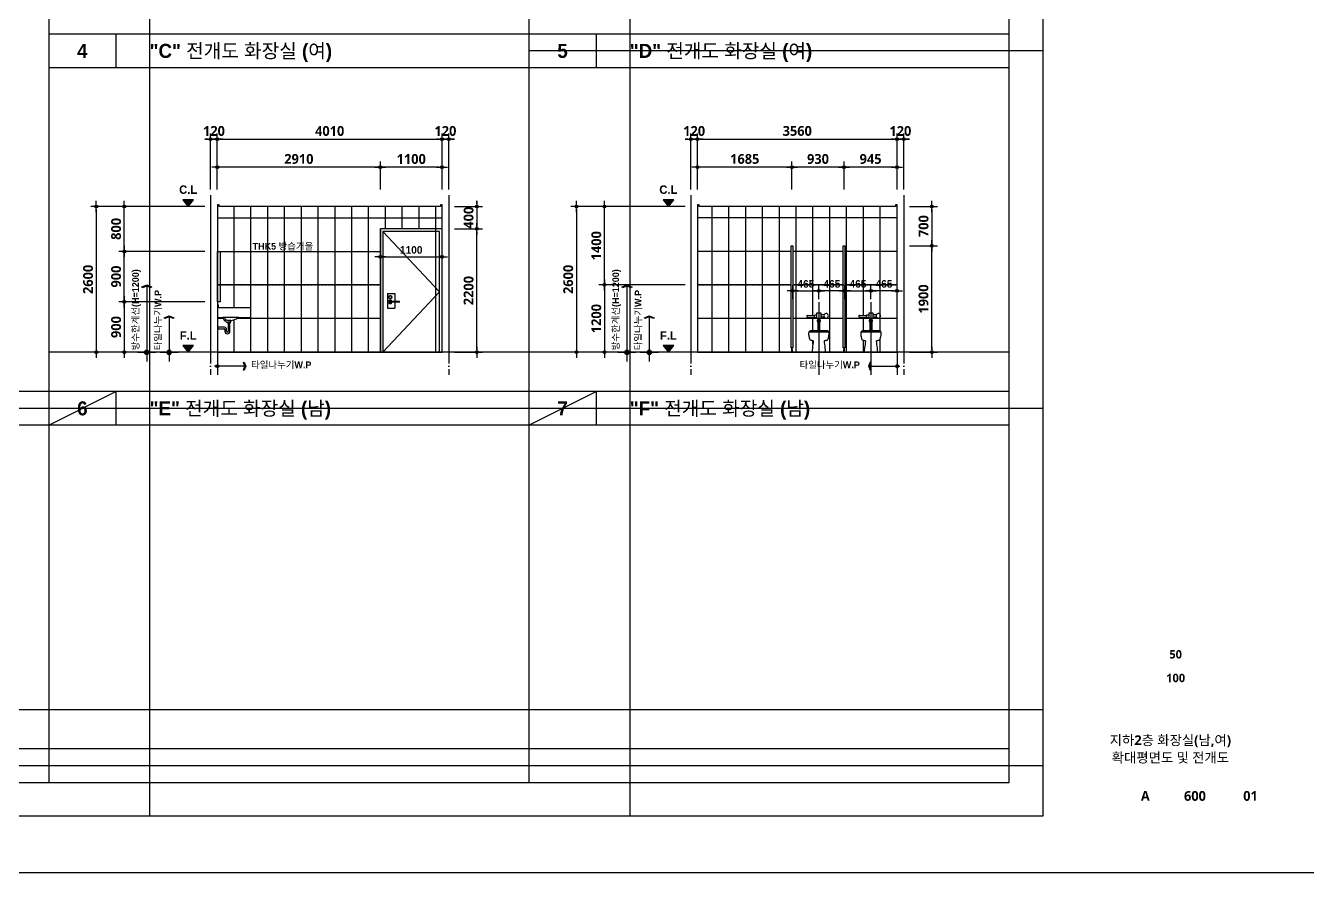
# Model space of a CAD drawing. Header units: millimetres. Extents: x 0 to 336000, y 0 to 30768.
# Drawn here: x 18350 to 41223, y 0 to 15100 of the extents above; entities that cross this region are included whole.
import ezdxf
from ezdxf.enums import TextEntityAlignment as Align

# ---------------------------------------------------------------- set-up
doc = ezdxf.new("R2010")
doc.units = ezdxf.units.MM
doc.header["$LTSCALE"] = 50
doc.linetypes.add('CEN', pattern=[62, 60, -1, 0, -1])
doc.linetypes.add('HID', pattern=[0.5, 0.25, -0.25])
doc.layers.get('Defpoints').update_dxf_attribs({"color": 153})
for name, color, linetype in [('A-ANNO-DIM', 4, 'Continuous'), ('A-ANNO-GRA1', 7, 'Continuous'), ('A-ANNO-LEAD', 4, 'Continuous'), ('A-ANNO-SYMB', 7, 'Continuous'), ('A-ANNO-TEXT1', 7, 'Continuous'), ('A-ANNO-TITL', 7, 'Continuous'), ('A-CEN', 1, 'CEN'), ('A-FLOR-TOIL-ELE1', 3, 'Continuous'), ('A-FLOR-TOIL-ELE2', 4, 'Continuous'), ('A-FLOR-TOIL-TILE', 8, 'Continuous'), ('A-ST-AXIS-DIM', 7, 'Continuous'), ('CEN', 1, 'Continuous'), ('DIM', 7, 'Continuous'), ('DOOR', 4, 'Continuous'), ('ELE2', 3, 'Continuous'), ('FUR', 4, 'Continuous'), ('HID', 7, 'HID'), ('TIL', 8, 'Continuous'), ('TO', 4, 'Continuous'), ('WIN', 6, 'Continuous')]:
    doc.layers.add(name, color=color, linetype=linetype)
doc.layers.add('G(그리드1)', color=185, linetype='Continuous', plot=False)
doc.layers.add('G(그리드2)', color=235, linetype='Continuous', plot=False)
doc.styles.add('2020음성 1차', font='나눔고딕Bold.ttf')
doc.styles.add('SH_진천_나눔', font='')
doc.styles.get('SH_진천_나눔').set_extended_font_data('NanumGothic', bold=True)
doc.dimstyles.new('SHP 50', dxfattribs={"dimscale": 50, "dimtxt": 3.5, "dimasz": 1, "dimexe": 2, "dimexo": 2, "dimgap": 1, "dimtad": 1, "dimdec": 0, "dimzin": 0, "dimdsep": 46, "dimtxsty": 'SH_진천_나눔', "dimblk": 'DIMDOT', "dimcen": 0.09, "dimclrd": 256, "dimclre": 256, "dimclrt": 3, "dimadec": 0, "dimazin": 1, "dimtfac": 1, "dimtdec": 0, "dimtix": 1, "dimtmove": 2, "dimatfit": 0, "dimldrblk": 'DIMDOT', "dimfxl": 1, "dimtolj": 1, "dimtzin": 0, "dimlwd": -1, "dimlwe": -1, "dimarcsym": 0})
doc.dimstyles.new('SHP 50내부', dxfattribs={"dimscale": 50, "dimtxt": 2.7, "dimasz": 1, "dimexe": 2, "dimexo": 2, "dimgap": 1, "dimtad": 1, "dimdec": 0, "dimzin": 0, "dimdsep": 46, "dimtxsty": '2020음성 1차', "dimblk": 'DIMDOT', "dimcen": 0.09, "dimclrd": 256, "dimclre": 256, "dimclrt": 3, "dimadec": 0, "dimazin": 1, "dimtfac": 1, "dimtdec": 0, "dimtix": 1, "dimtmove": 2, "dimatfit": 0, "dimldrblk": 'DIMDOT', "dimfxl": 1, "dimtolj": 1, "dimtzin": 0, "dimlwd": -1, "dimlwe": -1, "dimarcsym": 0})

# ---------------------------------------------------------------- blocks, each defined once
blk = doc.blocks.new('DIMDOT')
at = {"color": 0}
blk.add_line((-2, 0), (2, 0), dxfattribs=at)
for radius in [0.5, 0.25]:
    blk.add_circle((0, 0), radius, dxfattribs=at)
blk = doc.blocks.new('*D19704')
at = {"layer": 'A-ST-AXIS-DIM'}
for p, q in [((21601, 13075), (21551, 13075)), ((21651, 12175), (21651, 13175)), ((21771, 13075), (21651, 13075)), ((21771, 12175), (21771, 13175)), ((21821, 13075), (21871, 13075))]:
    blk.add_line(p, q, dxfattribs=at)
at = {"layer": 'Defpoints', "color": 0}
for p in [(21651, 13075), (21651, 12075), (21771, 12075)]:
    blk.add_point(p, dxfattribs=at)
at = {"layer": 'A-ST-AXIS-DIM', "linetype": 'ByBlock', "xscale": 50, "yscale": 50, "zscale": 50}
blk.add_blockref('DIMDOT', (21651, 13075), dxfattribs=at)
at = {"layer": 'A-ST-AXIS-DIM', "linetype": 'ByBlock', "xscale": 50, "yscale": 50, "zscale": 50, "rotation": 180}
blk.add_blockref('DIMDOT', (21771, 13075), dxfattribs=at)
at = {"layer": 'A-ST-AXIS-DIM', "color": 3, "insert": (21711, 13221), "char_height": 175, "attachment_point": 5, "style": 'SH_진천_나눔'}
blk.add_mtext('\\A1;120', dxfattribs=at)
blk = doc.blocks.new('*D19705')
at = {"layer": 'A-ST-AXIS-DIM'}
for p, q in [((21771, 12175), (21771, 13175)), ((21821, 13075), (25731, 13075)), ((25781, 12175), (25781, 13175))]:
    blk.add_line(p, q, dxfattribs=at)
at = {"layer": 'Defpoints', "color": 0}
for p in [(25781, 13075), (21771, 12075), (25781, 12075)]:
    blk.add_point(p, dxfattribs=at)
at = {"layer": 'A-ST-AXIS-DIM', "linetype": 'ByBlock', "xscale": 50, "yscale": 50, "zscale": 50, "rotation": 180}
blk.add_blockref('DIMDOT', (21771, 13075), dxfattribs=at)
at = {"layer": 'A-ST-AXIS-DIM', "linetype": 'ByBlock', "xscale": 50, "yscale": 50, "zscale": 50}
blk.add_blockref('DIMDOT', (25781, 13075), dxfattribs=at)
at = {"layer": 'A-ST-AXIS-DIM', "color": 3, "insert": (23776, 13221), "char_height": 175, "attachment_point": 5, "style": 'SH_진천_나눔'}
blk.add_mtext('\\A1;4010', dxfattribs=at)
blk = doc.blocks.new('*D19706')
at = {"layer": 'A-ST-AXIS-DIM'}
for p, q in [((25731, 13075), (25681, 13075)), ((25781, 12175), (25781, 13175)), ((25781, 13075), (25901, 13075)), ((25901, 12175), (25901, 13175)), ((25951, 13075), (26001, 13075))]:
    blk.add_line(p, q, dxfattribs=at)
at = {"layer": 'Defpoints', "color": 0}
for p in [(25901, 13075), (25781, 12075), (25901, 12075)]:
    blk.add_point(p, dxfattribs=at)
at = {"layer": 'A-ST-AXIS-DIM', "linetype": 'ByBlock', "xscale": 50, "yscale": 50, "zscale": 50}
blk.add_blockref('DIMDOT', (25781, 13075), dxfattribs=at)
at = {"layer": 'A-ST-AXIS-DIM', "linetype": 'ByBlock', "xscale": 50, "yscale": 50, "zscale": 50, "rotation": 180}
blk.add_blockref('DIMDOT', (25901, 13075), dxfattribs=at)
at = {"layer": 'A-ST-AXIS-DIM', "color": 3, "insert": (25841, 13221), "char_height": 175, "attachment_point": 5, "style": 'SH_진천_나눔'}
blk.add_mtext('\\A1;120', dxfattribs=at)
blk = doc.blocks.new('*D19707')
at = {"layer": 'A-ST-AXIS-DIM'}
for p, q in [((21551, 11875), (19511, 11875)), ((19611, 11825), (19611, 9325)), ((21551, 9275), (19511, 9275))]:
    blk.add_line(p, q, dxfattribs=at)
at = {"layer": 'Defpoints', "color": 0}
for p in [(21651, 11875), (19611, 9275), (21651, 9275)]:
    blk.add_point(p, dxfattribs=at)
at = {"layer": 'A-ST-AXIS-DIM', "linetype": 'ByBlock', "xscale": 50, "yscale": 50, "zscale": 50}
for p, rotation in [((19611, 11875), 90), ((19611, 9275), 270)]:
    blk.add_blockref('DIMDOT', p, dxfattribs=dict(at, rotation=rotation))
at = {"layer": 'A-ST-AXIS-DIM', "color": 3, "insert": (19465, 10575), "char_height": 175, "attachment_point": 5, "rotation": 90, "style": 'SH_진천_나눔'}
blk.add_mtext('\\A1;2600', dxfattribs=at)
blk = doc.blocks.new('*D19708')
at = {"layer": 'A-ST-AXIS-DIM'}
for p, q in [((21551, 11875), (20011, 11875)), ((20111, 11125), (20111, 11825)), ((21551, 11075), (20011, 11075))]:
    blk.add_line(p, q, dxfattribs=at)
at = {"layer": 'Defpoints', "color": 0}
for p in [(20111, 11875), (21651, 11875), (21651, 11075)]:
    blk.add_point(p, dxfattribs=at)
at = {"layer": 'A-ST-AXIS-DIM', "linetype": 'ByBlock', "xscale": 50, "yscale": 50, "zscale": 50}
for p, rotation in [((20111, 11875), 90), ((20111, 11075), 270)]:
    blk.add_blockref('DIMDOT', p, dxfattribs=dict(at, rotation=rotation))
at = {"layer": 'A-ST-AXIS-DIM', "color": 3, "insert": (19965, 11475), "char_height": 175, "attachment_point": 5, "rotation": 90, "style": 'SH_진천_나눔'}
blk.add_mtext('\\A1;800', dxfattribs=at)
blk = doc.blocks.new('*D19709')
at = {"layer": 'A-ST-AXIS-DIM'}
for p, q in [((21551, 10175), (20011, 10175)), ((20111, 10125), (20111, 9325)), ((21551, 9275), (20011, 9275))]:
    blk.add_line(p, q, dxfattribs=at)
at = {"layer": 'Defpoints', "color": 0}
for p in [(21651, 10175), (20111, 9275), (21651, 9275)]:
    blk.add_point(p, dxfattribs=at)
at = {"layer": 'A-ST-AXIS-DIM', "linetype": 'ByBlock', "xscale": 50, "yscale": 50, "zscale": 50}
for p, rotation in [((20111, 10175), 90), ((20111, 9275), 270)]:
    blk.add_blockref('DIMDOT', p, dxfattribs=dict(at, rotation=rotation))
at = {"layer": 'A-ST-AXIS-DIM', "color": 3, "insert": (19965, 9725), "char_height": 175, "attachment_point": 5, "rotation": 90, "style": 'SH_진천_나눔'}
blk.add_mtext('\\A1;900', dxfattribs=at)
blk = doc.blocks.new('*D19710')
at = {"layer": 'A-ST-AXIS-DIM'}
for p, q in [((26001, 11475), (26501, 11475)), ((26401, 9325), (26401, 11425)), ((26001, 9275), (26501, 9275))]:
    blk.add_line(p, q, dxfattribs=at)
at = {"layer": 'Defpoints', "color": 0}
for p in [(25901, 11475), (26401, 11475), (25901, 9275)]:
    blk.add_point(p, dxfattribs=at)
at = {"layer": 'A-ST-AXIS-DIM', "linetype": 'ByBlock', "xscale": 50, "yscale": 50, "zscale": 50}
for p, rotation in [((26401, 11475), 90), ((26401, 9275), 270)]:
    blk.add_blockref('DIMDOT', p, dxfattribs=dict(at, rotation=rotation))
at = {"layer": 'A-ST-AXIS-DIM', "color": 3, "insert": (26255, 10375), "char_height": 175, "attachment_point": 5, "rotation": 90, "style": 'SH_진천_나눔'}
blk.add_mtext('\\A1;2200', dxfattribs=at)
blk = doc.blocks.new('*D19711')
at = {"layer": 'A-ST-AXIS-DIM'}
for p, q in [((26401, 11925), (26401, 11975)), ((26001, 11875), (26501, 11875)), ((26401, 11875), (26401, 11475)), ((26001, 11475), (26501, 11475)), ((26401, 11425), (26401, 11375))]:
    blk.add_line(p, q, dxfattribs=at)
at = {"layer": 'Defpoints', "color": 0}
for p in [(25901, 11875), (25901, 11475), (26401, 11475)]:
    blk.add_point(p, dxfattribs=at)
at = {"layer": 'A-ST-AXIS-DIM', "linetype": 'ByBlock', "xscale": 50, "yscale": 50, "zscale": 50}
for p, rotation in [((26401, 11875), 270), ((26401, 11475), 90)]:
    blk.add_blockref('DIMDOT', p, dxfattribs=dict(at, rotation=rotation))
at = {"layer": 'A-ST-AXIS-DIM', "color": 3, "insert": (26255, 11675), "char_height": 175, "attachment_point": 5, "rotation": 90, "style": 'SH_진천_나눔'}
blk.add_mtext('\\A1;400', dxfattribs=at)
blk = doc.blocks.new('*D19712')
at = {"layer": 'A-ST-AXIS-DIM'}
for p, q in [((21771, 12175), (21771, 12675)), ((24681, 12175), (24681, 12675)), ((24631, 12575), (21821, 12575))]:
    blk.add_line(p, q, dxfattribs=at)
at = {"layer": 'Defpoints', "color": 0}
for p in [(21771, 12575), (21771, 12075), (24681, 12075)]:
    blk.add_point(p, dxfattribs=at)
at = {"layer": 'A-ST-AXIS-DIM', "linetype": 'ByBlock', "xscale": 50, "yscale": 50, "zscale": 50, "rotation": 180}
blk.add_blockref('DIMDOT', (21771, 12575), dxfattribs=at)
at = {"layer": 'A-ST-AXIS-DIM', "linetype": 'ByBlock', "xscale": 50, "yscale": 50, "zscale": 50}
blk.add_blockref('DIMDOT', (24681, 12575), dxfattribs=at)
at = {"layer": 'A-ST-AXIS-DIM', "color": 3, "insert": (23226, 12722), "char_height": 175, "attachment_point": 5, "style": 'SH_진천_나눔'}
blk.add_mtext('\\A1;2910', dxfattribs=at)
blk = doc.blocks.new('*D19713')
at = {"layer": 'A-ST-AXIS-DIM'}
for p, q in [((24681, 12175), (24681, 12675)), ((25781, 12175), (25781, 12675)), ((25731, 12575), (24731, 12575))]:
    blk.add_line(p, q, dxfattribs=at)
at = {"layer": 'Defpoints', "color": 0}
for p in [(24681, 12575), (24681, 12075), (25781, 12075)]:
    blk.add_point(p, dxfattribs=at)
at = {"layer": 'A-ST-AXIS-DIM', "linetype": 'ByBlock', "xscale": 50, "yscale": 50, "zscale": 50, "rotation": 180}
blk.add_blockref('DIMDOT', (24681, 12575), dxfattribs=at)
at = {"layer": 'A-ST-AXIS-DIM', "linetype": 'ByBlock', "xscale": 50, "yscale": 50, "zscale": 50}
blk.add_blockref('DIMDOT', (25781, 12575), dxfattribs=at)
at = {"layer": 'A-ST-AXIS-DIM', "color": 3, "insert": (25231, 12721), "char_height": 175, "attachment_point": 5, "style": 'SH_진천_나눔'}
blk.add_mtext('\\A1;1100', dxfattribs=at)
blk = doc.blocks.new('ARROWX')
blk.add_lwpolyline([(-0.2, -0.5), (-0.29, -0.46), (-0.11, 0), (-0.29, 0.46), (-0.2, 0.5), (0, 0)], close=True)
for points in [[(-0.2, 0.5), (-0.29, 0.46), (0, 0), (-0.11, 0)], [(0, 0), (-0.11, 0), (-0.2, -0.5), (-0.29, -0.46)]]:
    blk.add_solid(points)
blk = doc.blocks.new('Z_DOT')
at = {"layer": 'DIM', "color": 0}
for p, q in [((-3, 0), (3, 0)), ((0, -3), (0, 3))]:
    blk.add_line(p, q, dxfattribs=at)
for radius in [0.75, 0.375]:
    blk.add_circle((0, 0), radius, dxfattribs=at)
blk = doc.blocks.new('*D19714')
at = {"layer": 'A-ANNO-DIM'}
for p, q in [((24681, 10875), (24681, 11075)), ((25781, 10875), (25781, 11075)), ((24731, 10975), (25731, 10975))]:
    blk.add_line(p, q, dxfattribs=at)
at = {"layer": 'Defpoints', "color": 0}
for p in [(24681, 10775), (25781, 10975), (25781, 10775)]:
    blk.add_point(p, dxfattribs=at)
at = {"layer": 'A-ANNO-DIM', "linetype": 'ByBlock', "xscale": 50, "yscale": 50, "zscale": 50, "rotation": 180}
blk.add_blockref('DIMDOT', (24681, 10975), dxfattribs=at)
at = {"layer": 'A-ANNO-DIM', "linetype": 'ByBlock', "xscale": 50, "yscale": 50, "zscale": 50}
blk.add_blockref('DIMDOT', (25781, 10975), dxfattribs=at)
at = {"layer": 'A-ANNO-DIM', "color": 3, "insert": (25231, 11099), "char_height": 135, "attachment_point": 5, "style": '2020음성 1차'}
blk.add_mtext('\\A1;1100', dxfattribs=at)
blk = doc.blocks.new('*D19715')
at = {"layer": 'A-ST-AXIS-DIM'}
for p, q in [((21551, 11075), (20011, 11075)), ((20111, 10225), (20111, 11025)), ((21551, 10175), (20011, 10175))]:
    blk.add_line(p, q, dxfattribs=at)
at = {"layer": 'Defpoints', "color": 0}
for p in [(20111, 11075), (21651, 11075), (21651, 10175)]:
    blk.add_point(p, dxfattribs=at)
at = {"layer": 'A-ST-AXIS-DIM', "linetype": 'ByBlock', "xscale": 50, "yscale": 50, "zscale": 50}
for p, rotation in [((20111, 11075), 90), ((20111, 10175), 270)]:
    blk.add_blockref('DIMDOT', p, dxfattribs=dict(at, rotation=rotation))
at = {"layer": 'A-ST-AXIS-DIM', "color": 3, "insert": (19965, 10625), "char_height": 175, "attachment_point": 5, "rotation": 90, "style": 'SH_진천_나눔'}
blk.add_mtext('\\A1;900', dxfattribs=at)
blk = doc.blocks.new('_CIDOTB')
at = {"color": 0, "linetype": 'ByBlock'}
blk.add_line((2, 0), (-1, 0), dxfattribs=at)
blk.add_circle((0, 0), 0.5, dxfattribs=at)
blk = doc.blocks.new('*D19751')
at = {"layer": 'A-ST-AXIS-DIM'}
for p, q in [((30170, 13075), (30120, 13075)), ((30220, 12175), (30220, 13175)), ((30340, 13075), (30220, 13075)), ((30340, 12175), (30340, 13175)), ((30390, 13075), (30440, 13075))]:
    blk.add_line(p, q, dxfattribs=at)
at = {"layer": 'Defpoints', "color": 0}
for p in [(30220, 13075), (30220, 12075), (30340, 12075)]:
    blk.add_point(p, dxfattribs=at)
at = {"layer": 'A-ST-AXIS-DIM', "linetype": 'ByBlock', "xscale": 50, "yscale": 50, "zscale": 50}
blk.add_blockref('DIMDOT', (30220, 13075), dxfattribs=at)
at = {"layer": 'A-ST-AXIS-DIM', "linetype": 'ByBlock', "xscale": 50, "yscale": 50, "zscale": 50, "rotation": 180}
blk.add_blockref('DIMDOT', (30340, 13075), dxfattribs=at)
at = {"layer": 'A-ST-AXIS-DIM', "color": 3, "insert": (30280, 13221), "char_height": 175, "attachment_point": 5, "style": 'SH_진천_나눔'}
blk.add_mtext('\\A1;120', dxfattribs=at)
blk = doc.blocks.new('*D19752')
at = {"layer": 'A-ST-AXIS-DIM'}
for p, q in [((30340, 12175), (30340, 13175)), ((30390, 13075), (33850, 13075)), ((33900, 12175), (33900, 13175))]:
    blk.add_line(p, q, dxfattribs=at)
at = {"layer": 'Defpoints', "color": 0}
for p in [(33900, 13075), (30340, 12075), (33900, 12075)]:
    blk.add_point(p, dxfattribs=at)
at = {"layer": 'A-ST-AXIS-DIM', "linetype": 'ByBlock', "xscale": 50, "yscale": 50, "zscale": 50, "rotation": 180}
blk.add_blockref('DIMDOT', (30340, 13075), dxfattribs=at)
at = {"layer": 'A-ST-AXIS-DIM', "linetype": 'ByBlock', "xscale": 50, "yscale": 50, "zscale": 50}
blk.add_blockref('DIMDOT', (33900, 13075), dxfattribs=at)
at = {"layer": 'A-ST-AXIS-DIM', "color": 3, "insert": (32120, 13222), "char_height": 175, "attachment_point": 5, "style": 'SH_진천_나눔'}
blk.add_mtext('\\A1;3560', dxfattribs=at)
blk = doc.blocks.new('*D19753')
at = {"layer": 'A-ST-AXIS-DIM'}
for p, q in [((33850, 13075), (33800, 13075)), ((33900, 12175), (33900, 13175)), ((33900, 13075), (34020, 13075)), ((34020, 12175), (34020, 13175)), ((34070, 13075), (34120, 13075))]:
    blk.add_line(p, q, dxfattribs=at)
at = {"layer": 'Defpoints', "color": 0}
for p in [(34020, 13075), (33900, 12075), (34020, 12075)]:
    blk.add_point(p, dxfattribs=at)
at = {"layer": 'A-ST-AXIS-DIM', "linetype": 'ByBlock', "xscale": 50, "yscale": 50, "zscale": 50}
blk.add_blockref('DIMDOT', (33900, 13075), dxfattribs=at)
at = {"layer": 'A-ST-AXIS-DIM', "linetype": 'ByBlock', "xscale": 50, "yscale": 50, "zscale": 50, "rotation": 180}
blk.add_blockref('DIMDOT', (34020, 13075), dxfattribs=at)
at = {"layer": 'A-ST-AXIS-DIM', "color": 3, "insert": (33960, 13221), "char_height": 175, "attachment_point": 5, "style": 'SH_진천_나눔'}
blk.add_mtext('\\A1;120', dxfattribs=at)
blk = doc.blocks.new('*D19754')
at = {"layer": 'A-ST-AXIS-DIM'}
for p, q in [((30120, 11875), (28080, 11875)), ((28180, 11825), (28180, 9325)), ((30120, 9275), (28080, 9275))]:
    blk.add_line(p, q, dxfattribs=at)
at = {"layer": 'Defpoints', "color": 0}
for p in [(30220, 11875), (28180, 9275), (30220, 9275)]:
    blk.add_point(p, dxfattribs=at)
at = {"layer": 'A-ST-AXIS-DIM', "linetype": 'ByBlock', "xscale": 50, "yscale": 50, "zscale": 50}
for p, rotation in [((28180, 11875), 90), ((28180, 9275), 270)]:
    blk.add_blockref('DIMDOT', p, dxfattribs=dict(at, rotation=rotation))
at = {"layer": 'A-ST-AXIS-DIM', "color": 3, "insert": (28033, 10575), "char_height": 175, "attachment_point": 5, "rotation": 90, "style": 'SH_진천_나눔'}
blk.add_mtext('\\A1;2600', dxfattribs=at)
blk = doc.blocks.new('*D19755')
at = {"layer": 'A-ST-AXIS-DIM'}
for p, q in [((30120, 11875), (28580, 11875)), ((28680, 10525), (28680, 11825)), ((30120, 10475), (28580, 10475))]:
    blk.add_line(p, q, dxfattribs=at)
at = {"layer": 'Defpoints', "color": 0}
for p in [(28680, 11875), (30220, 11875), (30220, 10475)]:
    blk.add_point(p, dxfattribs=at)
at = {"layer": 'A-ST-AXIS-DIM', "linetype": 'ByBlock', "xscale": 50, "yscale": 50, "zscale": 50}
for p, rotation in [((28680, 11875), 90), ((28680, 10475), 270)]:
    blk.add_blockref('DIMDOT', p, dxfattribs=dict(at, rotation=rotation))
at = {"layer": 'A-ST-AXIS-DIM', "color": 3, "insert": (28534, 11175), "char_height": 175, "attachment_point": 5, "rotation": 90, "style": 'SH_진천_나눔'}
blk.add_mtext('\\A1;1400', dxfattribs=at)
blk = doc.blocks.new('*D19756')
at = {"layer": 'A-ST-AXIS-DIM'}
for p, q in [((30120, 10475), (28580, 10475)), ((28680, 10425), (28680, 9325)), ((30120, 9275), (28580, 9275))]:
    blk.add_line(p, q, dxfattribs=at)
at = {"layer": 'Defpoints', "color": 0}
for p in [(30220, 10475), (28680, 9275), (30220, 9275)]:
    blk.add_point(p, dxfattribs=at)
at = {"layer": 'A-ST-AXIS-DIM', "linetype": 'ByBlock', "xscale": 50, "yscale": 50, "zscale": 50}
for p, rotation in [((28680, 10475), 90), ((28680, 9275), 270)]:
    blk.add_blockref('DIMDOT', p, dxfattribs=dict(at, rotation=rotation))
at = {"layer": 'A-ST-AXIS-DIM', "color": 3, "insert": (28534, 9875), "char_height": 175, "attachment_point": 5, "rotation": 90, "style": 'SH_진천_나눔'}
blk.add_mtext('\\A1;1200', dxfattribs=at)
blk = doc.blocks.new('*D19757')
at = {"layer": 'A-ST-AXIS-DIM'}
for p, q in [((34120, 11175), (34620, 11175)), ((34520, 9325), (34520, 11125)), ((34120, 9275), (34620, 9275))]:
    blk.add_line(p, q, dxfattribs=at)
at = {"layer": 'Defpoints', "color": 0}
for p in [(34020, 11175), (34520, 11175), (34020, 9275)]:
    blk.add_point(p, dxfattribs=at)
at = {"layer": 'A-ST-AXIS-DIM', "linetype": 'ByBlock', "xscale": 50, "yscale": 50, "zscale": 50}
for p, rotation in [((34520, 11175), 90), ((34520, 9275), 270)]:
    blk.add_blockref('DIMDOT', p, dxfattribs=dict(at, rotation=rotation))
at = {"layer": 'A-ST-AXIS-DIM', "color": 3, "insert": (34373, 10225), "char_height": 175, "attachment_point": 5, "rotation": 90, "style": 'SH_진천_나눔'}
blk.add_mtext('\\A1;1900', dxfattribs=at)
blk = doc.blocks.new('*D19758')
at = {"layer": 'A-ST-AXIS-DIM'}
for p, q in [((34120, 11875), (34620, 11875)), ((34520, 11825), (34520, 11225)), ((34120, 11175), (34620, 11175))]:
    blk.add_line(p, q, dxfattribs=at)
at = {"layer": 'Defpoints', "color": 0}
for p in [(34020, 11875), (34020, 11175), (34520, 11175)]:
    blk.add_point(p, dxfattribs=at)
at = {"layer": 'A-ST-AXIS-DIM', "linetype": 'ByBlock', "xscale": 50, "yscale": 50, "zscale": 50}
for p, rotation in [((34520, 11875), 90), ((34520, 11175), 270)]:
    blk.add_blockref('DIMDOT', p, dxfattribs=dict(at, rotation=rotation))
at = {"layer": 'A-ST-AXIS-DIM', "color": 3, "insert": (34374, 11525), "char_height": 175, "attachment_point": 5, "rotation": 90, "style": 'SH_진천_나눔'}
blk.add_mtext('\\A1;700', dxfattribs=at)
blk = doc.blocks.new('*D19759')
at = {"layer": 'A-ST-AXIS-DIM'}
for p, q in [((30340, 12175), (30340, 12675)), ((32025, 12175), (32025, 12675)), ((31975, 12575), (30390, 12575))]:
    blk.add_line(p, q, dxfattribs=at)
at = {"layer": 'Defpoints', "color": 0}
for p in [(30340, 12575), (30340, 12075), (32025, 12075)]:
    blk.add_point(p, dxfattribs=at)
at = {"layer": 'A-ST-AXIS-DIM', "linetype": 'ByBlock', "xscale": 50, "yscale": 50, "zscale": 50, "rotation": 180}
blk.add_blockref('DIMDOT', (30340, 12575), dxfattribs=at)
at = {"layer": 'A-ST-AXIS-DIM', "linetype": 'ByBlock', "xscale": 50, "yscale": 50, "zscale": 50}
blk.add_blockref('DIMDOT', (32025, 12575), dxfattribs=at)
at = {"layer": 'A-ST-AXIS-DIM', "color": 3, "insert": (31183, 12722), "char_height": 175, "attachment_point": 5, "style": 'SH_진천_나눔'}
blk.add_mtext('\\A1;1685', dxfattribs=at)
blk = doc.blocks.new('*D19760')
at = {"layer": 'A-ST-AXIS-DIM'}
for p, q in [((32955, 12175), (32955, 12675)), ((33900, 12175), (33900, 12675)), ((33850, 12575), (33005, 12575))]:
    blk.add_line(p, q, dxfattribs=at)
at = {"layer": 'Defpoints', "color": 0}
for p in [(32955, 12575), (32955, 12075), (33900, 12075)]:
    blk.add_point(p, dxfattribs=at)
at = {"layer": 'A-ST-AXIS-DIM', "linetype": 'ByBlock', "xscale": 50, "yscale": 50, "zscale": 50, "rotation": 180}
blk.add_blockref('DIMDOT', (32955, 12575), dxfattribs=at)
at = {"layer": 'A-ST-AXIS-DIM', "linetype": 'ByBlock', "xscale": 50, "yscale": 50, "zscale": 50}
blk.add_blockref('DIMDOT', (33900, 12575), dxfattribs=at)
at = {"layer": 'A-ST-AXIS-DIM', "color": 3, "insert": (33428, 12722), "char_height": 175, "attachment_point": 5, "style": 'SH_진천_나눔'}
blk.add_mtext('\\A1;945', dxfattribs=at)
blk = doc.blocks.new('*D19761')
at = {"layer": 'A-ST-AXIS-DIM'}
for p, q in [((32025, 12175), (32025, 12675)), ((32955, 12175), (32955, 12675)), ((32905, 12575), (32075, 12575))]:
    blk.add_line(p, q, dxfattribs=at)
at = {"layer": 'Defpoints', "color": 0}
for p in [(32025, 12575), (32025, 12075), (32955, 12075)]:
    blk.add_point(p, dxfattribs=at)
at = {"layer": 'A-ST-AXIS-DIM', "linetype": 'ByBlock', "xscale": 50, "yscale": 50, "zscale": 50, "rotation": 180}
blk.add_blockref('DIMDOT', (32025, 12575), dxfattribs=at)
at = {"layer": 'A-ST-AXIS-DIM', "linetype": 'ByBlock', "xscale": 50, "yscale": 50, "zscale": 50}
blk.add_blockref('DIMDOT', (32955, 12575), dxfattribs=at)
at = {"layer": 'A-ST-AXIS-DIM', "color": 3, "insert": (32490, 12722), "char_height": 175, "attachment_point": 5, "style": 'SH_진천_나눔'}
blk.add_mtext('\\A1;930', dxfattribs=at)
blk = doc.blocks.new('*D19762')
at = {"layer": 'A-ANNO-DIM'}
for p, q in [((32505, 10223), (32505, 10470)), ((32920, 10370), (32555, 10370)), ((32970, 10223), (32970, 10470))]:
    blk.add_line(p, q, dxfattribs=at)
at = {"layer": 'Defpoints', "color": 0}
for p in [(32505, 10370), (32505, 10123), (32970, 10123)]:
    blk.add_point(p, dxfattribs=at)
at = {"layer": 'A-ANNO-DIM', "linetype": 'ByBlock', "xscale": 50, "yscale": 50, "zscale": 50, "rotation": 180}
blk.add_blockref('DIMDOT', (32505, 10370), dxfattribs=at)
at = {"layer": 'A-ANNO-DIM', "linetype": 'ByBlock', "xscale": 50, "yscale": 50, "zscale": 50}
blk.add_blockref('DIMDOT', (32970, 10370), dxfattribs=at)
at = {"layer": 'A-ANNO-DIM', "color": 3, "insert": (32738, 10494), "char_height": 135, "attachment_point": 5, "style": '2020음성 1차'}
blk.add_mtext('\\A1;465', dxfattribs=at)
blk = doc.blocks.new('*D19763')
at = {"layer": 'A-ANNO-DIM'}
for p, q in [((32040, 10223), (32040, 10470)), ((32090, 10370), (32455, 10370)), ((32505, 10223), (32505, 10470))]:
    blk.add_line(p, q, dxfattribs=at)
at = {"layer": 'Defpoints', "color": 0}
for p in [(32505, 10370), (32040, 10123), (32505, 10123)]:
    blk.add_point(p, dxfattribs=at)
at = {"layer": 'A-ANNO-DIM', "linetype": 'ByBlock', "xscale": 50, "yscale": 50, "zscale": 50, "rotation": 180}
blk.add_blockref('DIMDOT', (32040, 10370), dxfattribs=at)
at = {"layer": 'A-ANNO-DIM', "linetype": 'ByBlock', "xscale": 50, "yscale": 50, "zscale": 50}
blk.add_blockref('DIMDOT', (32505, 10370), dxfattribs=at)
at = {"layer": 'A-ANNO-DIM', "color": 3, "insert": (32273, 10494), "char_height": 135, "attachment_point": 5, "style": '2020음성 1차'}
blk.add_mtext('\\A1;465', dxfattribs=at)
blk = doc.blocks.new('*D19764')
at = {"layer": 'A-ANNO-DIM'}
for p, q in [((33435, 10223), (33435, 10470)), ((33850, 10370), (33485, 10370)), ((33900, 10223), (33900, 10470))]:
    blk.add_line(p, q, dxfattribs=at)
at = {"layer": 'Defpoints', "color": 0}
for p in [(33435, 10370), (33435, 10123), (33900, 10123)]:
    blk.add_point(p, dxfattribs=at)
at = {"layer": 'A-ANNO-DIM', "linetype": 'ByBlock', "xscale": 50, "yscale": 50, "zscale": 50, "rotation": 180}
blk.add_blockref('DIMDOT', (33435, 10370), dxfattribs=at)
at = {"layer": 'A-ANNO-DIM', "linetype": 'ByBlock', "xscale": 50, "yscale": 50, "zscale": 50}
blk.add_blockref('DIMDOT', (33900, 10370), dxfattribs=at)
at = {"layer": 'A-ANNO-DIM', "color": 3, "insert": (33668, 10494), "char_height": 135, "attachment_point": 5, "style": '2020음성 1차'}
blk.add_mtext('\\A1;465', dxfattribs=at)
blk = doc.blocks.new('*D19765')
at = {"layer": 'A-ANNO-DIM'}
for p, q in [((32970, 10223), (32970, 10470)), ((33020, 10370), (33385, 10370)), ((33435, 10223), (33435, 10470))]:
    blk.add_line(p, q, dxfattribs=at)
at = {"layer": 'Defpoints', "color": 0}
for p in [(33435, 10370), (32970, 10123), (33435, 10123)]:
    blk.add_point(p, dxfattribs=at)
at = {"layer": 'A-ANNO-DIM', "linetype": 'ByBlock', "xscale": 50, "yscale": 50, "zscale": 50, "rotation": 180}
blk.add_blockref('DIMDOT', (32970, 10370), dxfattribs=at)
at = {"layer": 'A-ANNO-DIM', "linetype": 'ByBlock', "xscale": 50, "yscale": 50, "zscale": 50}
blk.add_blockref('DIMDOT', (33435, 10370), dxfattribs=at)
at = {"layer": 'A-ANNO-DIM', "color": 3, "insert": (33203, 10494), "char_height": 135, "attachment_point": 5, "style": '2020음성 1차'}
blk.add_mtext('\\A1;465', dxfattribs=at)

msp = doc.modelspace()

# ---------------------------------------------------------------- hatches: boundary and pattern name
at = {"layer": 'A-ANNO-SYMB', "transparency": 33554687}
h = msp.add_hatch(color=256, dxfattribs=at)
h.dxf.hatch_style = 1
h.paths.add_polyline_path([(21346.8, 11995.5), (21155.8, 11995.5), (21251.3, 11875)])
h = msp.add_hatch(color=256, dxfattribs=at)
h.dxf.hatch_style = 1
h.paths.add_polyline_path([(29915.5, 11995.5), (29724.5, 11995.5), (29820, 11875)])
h = msp.add_hatch(color=256, dxfattribs=at)
h.dxf.hatch_style = 1
h.paths.add_polyline_path([(21346.8, 9395.5), (21155.8, 9395.5), (21251.3, 9275)])
h = msp.add_hatch(color=256, dxfattribs=at)
h.dxf.hatch_style = 1
h.paths.add_polyline_path([(29915.5, 9395.5), (29724.5, 9395.5), (29820, 9275)])

# ---------------------------------------------------------------- linework, layer by layer
at = {"layer": 'A-ANNO-GRA1'}
for p, q in [((18762.6, 27100), (18762.6, 1600)), ((27331.3, 27100), (27331.3, 1600)), ((27331.3, 14950), (18762.6, 14950)), ((19962.6, 14950), (19962.6, 14350)), ((35900, 14950), (27331.3, 14950)), ((28531.3, 14950), (28531.3, 14350)), ((27331.3, 14350), (18762.6, 14350)), ((35900, 14350), (27331.3, 14350)), ((35900, 8575), (1625.2, 8575)), ((19962.6, 8575), (19962.6, 7975)), ((28531.3, 8575), (28531.3, 7975)), ((35900, 7975), (1625.2, 7975)), ((35900, 2200), (1625.2, 2200))]:
    msp.add_line(p, q, dxfattribs=at)
msp.add_lwpolyline([(1625.2, 27100), (1625.2, 1600), (35900, 1600), (35900, 27100)], close=True, dxfattribs=at)
at = {"layer": 'A-ANNO-LEAD'}
msp.add_lwpolyline([(21796.9, 10734.2, 0, 40, 0), (21863.7, 10833.9, 0, 0, 0), (22085.7, 11164.9, 0, 0, 0), (22335.7, 11164.9, 0, 0, 0)], format="xyseb", dxfattribs=at)
at = {"layer": 'A-ANNO-SYMB'}
for p, q in [((20511.3, 10456.4), (20511.3, 9376.4)), ((29080, 10456.4), (29080, 9376.4)), ((20911.3, 9900.4), (20911.3, 9437)), ((29480, 9900.4), (29480, 9437)), ((22257.4, 9025), (21871.3, 9025)), ((33413.9, 9025), (33800, 9025))]:
    msp.add_line(p, q, dxfattribs=at)
at = {"layer": 'A-ANNO-SYMB', "transparency": 33554687}
for points in [[(21346.8, 11995.5), (21155.8, 11995.5), (21251.3, 11875)], [(29915.5, 11995.5), (29724.5, 11995.5), (29820, 11875)], [(21346.8, 9395.5), (21155.8, 9395.5), (21251.3, 9275)], [(29915.5, 9395.5), (29724.5, 9395.5), (29820, 9275)]]:
    msp.add_lwpolyline(points, close=True, dxfattribs=at)
at = {"layer": 'A-CEN'}
for p, q in [((21651.3, 12075), (21651.3, 8875)), ((25901.3, 12075), (25901.3, 8875)), ((30220, 12075), (30220, 8875)), ((34020, 12075), (34020, 8875))]:
    msp.add_line(p, q, dxfattribs=at)
at = {"layer": 'A-FLOR-TOIL-ELE1'}
msp.add_lwpolyline([(24681.3, 9275), (25781.3, 9275), (25781.3, 11475), (24681.3, 11475)], close=True, dxfattribs=at)
at = {"layer": 'A-FLOR-TOIL-ELE2'}
for p, q in [((24806.4, 10320.8), (24806.4, 10059)), ((24806.4, 10320.8), (24937.4, 10320.8)), ((24937.4, 10320.8), (24937.4, 10185.2)), ((25014.8, 10182.9), (24857.7, 10187.6)), ((25014.8, 10167.1), (24857.7, 10162.4)), ((24937.4, 10164.8), (24937.4, 10059)), ((24806.4, 10059), (24937.4, 10059)), ((32425, 9905), (32425, 9925)), ((32465, 9935), (32465, 9895)), ((32485, 9875), (32525, 9875)), ((32485, 9845), (32525, 9845)), ((32545, 9905), (32545, 9945)), ((33355, 9905), (33355, 9925)), ((33395, 9935), (33395, 9895)), ((33415, 9875), (33455, 9875)), ((33415, 9845), (33455, 9845)), ((33475, 9905), (33475, 9945)), ((32330, 9640), (32680, 9640)), ((32525, 9825), (32485, 9825)), ((33260, 9640), (33610, 9640)), ((33455, 9825), (33415, 9825))]:
    msp.add_line(p, q, dxfattribs=at)
for points in [[(25781.3, 9275), (25736.3, 9275), (25736.3, 11430), (24726.4, 11430), (24726.3, 9275)], [(32679.9, 9645.9), (32332.8, 9645.9)], [(32485, 9659.9), (32506.4, 9660.3), (32525, 9659.9)], [(33609.9, 9645.9), (33262.8, 9645.9)], [(33415, 9659.9), (33436.4, 9660.3), (33455, 9659.9)]]:
    msp.add_lwpolyline(points, dxfattribs=at)
for points in [[(32626.5, 9275, 0.0180129), (32610.4, 9419, -0.0149456), (32605, 9465, -0.0218705), (32604.8, 9470.3, -0.0250611), (32605, 9475, -0.1729889), (32607.3, 9480, -0.1014298), (32615, 9485, -0.0753342), (32624.7, 9487.3, 0.0479594), (32640, 9490, 0.0271373), (32661.3, 9497.2, 0.1327098), (32665, 9500, 0.0854027), (32667.7, 9504.9, 0.018228), (32675, 9530, 0.0075446), (32680.7, 9554.1, 0.0087983), (32685, 9575, 0.0459014), (32687.9, 9606.9, 0.0632361), (32685, 9630, 0.0528089), (32681.6, 9639, 0.284079), (32680, 9640), (32679.9, 9645.9), (32660.7, 9657.4), (32525, 9659.9), (32525, 9825), (32535, 9825), (32535, 9845), (32525, 9845), (32525, 9875), (32545, 9895), (32545, 9905), (32600.4, 9905, 3.7320508), (32600.4, 9945), (32545, 9945), (32545, 9970), (32465, 9970), (32465, 9935), (32425, 9935), (32425, 9925), (32305, 9930, 1.0425343), (32305, 9900), (32425, 9905), (32425, 9895), (32465, 9895), (32485, 9875), (32485, 9845), (32475, 9845), (32475, 9825), (32485, 9825), (32485, 9659.9), (32354.6, 9657.4), (32332.8, 9645.9), (32330, 9640, 0.284079), (32328.4, 9639, 0.0528089), (32325, 9630, 0.0632361), (32322.1, 9606.9, 0.0459014), (32325, 9575, 0.0087983), (32329.3, 9554.1, 0.0075446), (32335, 9530, 0.018228), (32342.3, 9504.9, 0.0854027), (32345, 9500, 0.1327098), (32348.7, 9497.2, 0.0271373), (32370, 9490, 0.0479594), (32385.3, 9487.3, -0.0753342), (32395, 9485, -0.1014298), (32402.7, 9480, -0.1729889), (32405, 9475, -0.0250611), (32405.2, 9470.3, -0.0218705), (32405, 9465, -0.0149456), (32399.6, 9419, 0.0180129), (32383.5, 9275)], [(33556.5, 9275, 0.0180129), (33540.4, 9419, -0.0149456), (33535, 9465, -0.0218705), (33534.8, 9470.3, -0.0250611), (33535, 9475, -0.1729889), (33537.3, 9480, -0.1014298), (33545, 9485, -0.0753342), (33554.7, 9487.3, 0.0479594), (33570, 9490, 0.0271373), (33591.3, 9497.2, 0.1327098), (33595, 9500, 0.0854027), (33597.7, 9504.9, 0.018228), (33605, 9530, 0.0075446), (33610.7, 9554.1, 0.0087983), (33615, 9575, 0.0459014), (33617.9, 9606.9, 0.0632361), (33615, 9630, 0.0528089), (33611.6, 9639, 0.284079), (33610, 9640), (33609.9, 9645.9), (33590.7, 9657.4), (33455, 9659.9), (33455, 9825), (33465, 9825), (33465, 9845), (33455, 9845), (33455, 9875), (33475, 9895), (33475, 9905), (33530.4, 9905, 3.7320508), (33530.4, 9945), (33475, 9945), (33475, 9970), (33395, 9970), (33395, 9935), (33355, 9935), (33355, 9925), (33235, 9930, 1.0425343), (33235, 9900), (33355, 9905), (33355, 9895), (33395, 9895), (33415, 9875), (33415, 9845), (33405, 9845), (33405, 9825), (33415, 9825), (33415, 9659.9), (33284.6, 9657.4), (33262.8, 9645.9), (33260, 9640, 0.284079), (33258.4, 9639, 0.0528089), (33255, 9630, 0.0632361), (33252.1, 9606.9, 0.0459014), (33255, 9575, 0.0087983), (33259.3, 9554.1, 0.0075446), (33265, 9530, 0.018228), (33272.3, 9504.9, 0.0854027), (33275, 9500, 0.1327098), (33278.7, 9497.2, 0.0271373), (33300, 9490, 0.0479594), (33315.3, 9487.3, -0.0753342), (33325, 9485, -0.1014298), (33332.7, 9480, -0.1729889), (33335, 9475, -0.0250611), (33335.2, 9470.3, -0.0218705), (33335, 9465, -0.0149456), (33329.6, 9419, 0.0180129), (33313.5, 9275)]]:
    msp.add_lwpolyline(points, format="xyb", close=True, dxfattribs=at)
for radius in [29.9, 24.7]:
    msp.add_circle((24856.2, 10260.1), radius, dxfattribs=at)
for centre, radius, start, end in [((24857.7, 10175), 31.4, 21.84858, 338.15142), ((24857.7, 10175), 20.4, 36.2414, 323.7586), ((24863.9, 10175), 14, 115.98923, 244.01077), ((25014.8, 10175), 7.85, 270, 90), ((32635, 9925), 40, 150, 210), ((33565, 9925), 40, 150, 210)]:
    msp.add_arc(centre, radius, start, end, dxfattribs=at)
at = {"layer": 'A-FLOR-TOIL-TILE'}
for p, q in [((21771.3, 11675), (25781.3, 11675)), ((22071.3, 10065), (22071.3, 11875)), ((22371.3, 9275), (22371.3, 11875)), ((22671.3, 9275), (22671.3, 11875)), ((22971.3, 9275), (22971.3, 11875)), ((23271.3, 9275), (23271.3, 11875)), ((23571.3, 9275), (23571.3, 11875)), ((23871.3, 9275), (23871.3, 11875)), ((24171.3, 9275), (24171.3, 11875)), ((24471.3, 9275), (24471.3, 11875)), ((24771.3, 11475), (24771.3, 11875)), ((25071.3, 11475), (25071.3, 11875)), ((25371.3, 11475), (25371.3, 11875)), ((25671.3, 9275), (25671.3, 11875)), ((33900, 11675), (30340, 11675)), ((30600, 9275), (30600, 11875)), ((30900, 9275), (30900, 11875)), ((31200, 9275), (31200, 11875)), ((31500, 9275), (31500, 11875)), ((31800, 9275), (31800, 11875)), ((32100, 9275), (32100, 11875)), ((32400, 9926), (32400, 11875)), ((32700, 9275), (32700, 11875)), ((33000, 9275), (33000, 11875)), ((33300, 9927.3), (33300, 11875)), ((33600, 9651.8), (33600, 11875)), ((21771.3, 11075), (24681.3, 11075)), ((32010, 11075), (30340, 11075)), ((32940, 11075), (32040, 11075)), ((33900, 11075), (32970, 11075)), ((24681.3, 10475), (21771.3, 10475)), ((32010, 10475), (30340, 10475)), ((32940, 10475), (32040, 10475)), ((33900, 10475), (32970, 10475)), ((21879.3, 9875), (21771.3, 9875)), ((22071.3, 9275), (22071.3, 9856.7)), ((24681.3, 9875), (22114.7, 9875)), ((32010, 9875), (30340, 9875)), ((32940, 9875), (32040, 9875)), ((32400, 9658.3), (32400, 9904)), ((33900, 9875), (32970, 9875)), ((33300, 9657.7), (33300, 9902.7)), ((32400, 9421.9), (32400, 9482.2)), ((33300, 9275), (33300, 9490)), ((33600, 9275), (33600, 9512.3))]:
    msp.add_line(p, q, dxfattribs=at)
at = {"layer": 'CEN'}
for p, q in [((32505, 10170), (32505, 8875)), ((33435, 10170), (33435, 8875)), ((21771.3, 9275), (21771.3, 8875)), ((33900, 9275), (33900, 8875))]:
    msp.add_line(p, q, dxfattribs=at)
at = {"layer": 'Defpoints'}
for points in [[(42000, 0), (42000, 29700), (0, 29700), (0, 0)], [(1025.2, 28700), (36500, 28700), (36500, 1000), (1025.2, 1000)]]:
    msp.add_lwpolyline(points, close=True, dxfattribs=at)
at = {"layer": 'DOOR'}
for p, q in [((24681.3, 9275), (24681.3, 11475)), ((25781.3, 11475), (24681.4, 11475)), ((25781.3, 9275), (25781.3, 11475)), ((24726.3, 9275), (25736.3, 9275))]:
    msp.add_line(p, q, dxfattribs=at)
msp.add_lwpolyline([(25781.3, 9275), (25781.3, 11475), (24681.4, 11475), (24681.3, 9275), (24726.3, 9275)], dxfattribs=at)
at = {"layer": 'ELE2'}
for p, q in [((21801.3, 11905), (21771.3, 11905)), ((21771.3, 11905), (21771.3, 11875)), ((21801.3, 11875), (21801.3, 11905)), ((25781.3, 11905), (25751.3, 11905)), ((25751.3, 11905), (25751.3, 11875)), ((25781.3, 11875), (25781.3, 11905)), ((21771.3, 11875), (21771.3, 9275)), ((25751.3, 11875), (21801.3, 11875)), ((25781.3, 9275), (25781.3, 11875)), ((21771.3, 9275), (25781.3, 9275))]:
    msp.add_line(p, q, dxfattribs=at)
msp.add_lwpolyline([(33900, 11875), (33900, 11905), (33870, 11905), (33870, 11875), (30370, 11875), (30370, 11905), (30340, 11905), (30340, 11875), (30340, 9275), (33900, 9275)], close=True, dxfattribs=at)
at = {"layer": 'FUR'}
for p, q in [((32010, 9355), (32010, 11175)), ((32010, 11175), (32040, 11175)), ((32040, 11175), (32040, 9355)), ((32940, 9355), (32940, 11175)), ((32940, 11175), (32970, 11175)), ((32970, 11175), (32970, 9355)), ((32040, 9355), (32010, 9355)), ((32970, 9355), (32940, 9355))]:
    msp.add_line(p, q, dxfattribs=at)
for points in [[(32025, 9275), (32035, 9275), (32035, 9320, 0.4142136), (32030, 9325), (32020, 9325, 0.4142136), (32015, 9320), (32015, 9275)], [(32955, 9275), (32965, 9275), (32965, 9320, 0.4142136), (32960, 9325), (32950, 9325, 0.4142136), (32945, 9320), (32945, 9275)]]:
    msp.add_lwpolyline(points, format="xyb", close=True, dxfattribs=at)
for points in [[(32020, 9325), (32030, 9325), (32030, 9355), (32020, 9355)], [(32950, 9325), (32960, 9325), (32960, 9355), (32950, 9355)]]:
    msp.add_lwpolyline(points, close=True, dxfattribs=at)
at = {"layer": 'G(그리드1)'}
for p, q in [((35900, 9275), (18762.6, 9275)), ((36500, 2900), (1025.2, 2900))]:
    msp.add_line(p, q, dxfattribs=at)
at = {"layer": 'G(그리드2)'}
for p, q in [((20562.6, 27100), (20562.6, 1000)), ((29131.3, 27100), (29131.3, 1000)), ((36500, 14650), (27331.3, 14650)), ((18762.6, 7975), (19962.6, 8575)), ((20562.6, 8575), (20562.6, 1000)), ((27331.3, 7975), (28531.3, 8575)), ((36500, 8275), (1025.2, 8275)), ((36500, 1900), (1025.2, 1900))]:
    msp.add_line(p, q, dxfattribs=at)
at = {"layer": 'HID'}
for p, q in [((21771.3, 10475), (24681.3, 10475)), ((30340, 10475), (32010, 10475)), ((32040, 10475), (33900, 10475)), ((32040, 10475), (33870, 10475))]:
    msp.add_line(p, q, dxfattribs=at)
at = {"layer": 'TIL'}
msp.add_line((21771.3, 10475), (21771.3, 10475), dxfattribs=at)
msp.add_line((21771.3, 10475), (21771.3, 10475), dxfattribs=at)
at = {"layer": 'TO'}
for p, q in [((21771.3, 10475), (21771.3, 10475)), ((21781.3, 10125), (21771.3, 10125)), ((21771.3, 10125), (21771.3, 9895)), ((21791.3, 10065), (21791.3, 10115)), ((22351.3, 10065), (21791.3, 10065)), ((22371.3, 9895), (22371.3, 10065)), ((21771.3, 9895), (21869, 9895)), ((22157, 9895), (21869, 9895)), ((22011.3, 9820), (22011.3, 9840)), ((22157, 9895), (22371.3, 9895)), ((21771.3, 9740), (21771.3, 9680)), ((21781.3, 9735), (21771.3, 9740)), ((21771.3, 9680), (21781.3, 9685)), ((21781.3, 9725), (21781.3, 9735)), ((21781.3, 9725), (21781.3, 9695)), ((21881.3, 9725), (21781.3, 9725)), ((21781.3, 9685), (21781.3, 9695)), ((21781.3, 9695), (21886.3, 9695)), ((21906.3, 9680), (21906.3, 9650)), ((21936.3, 9650), (21936.3, 9680)), ((21951.3, 9810), (21956.3, 9810)), ((21956.3, 9810), (21956.3, 9800)), ((21956.3, 9800), (21961.3, 9800)), ((22001.3, 9800), (21961.3, 9800)), ((21961.3, 9800), (21961.3, 9790)), ((21961.3, 9790), (21966.3, 9790)), ((21966.3, 9790), (21966.3, 9650)), ((21996.3, 9790), (21966.3, 9790)), ((21996.3, 9650), (21996.3, 9790)), ((21996.3, 9790), (22001.3, 9790)), ((22001.3, 9790), (22001.3, 9800)), ((22001.3, 9800), (22006.3, 9800)), ((22006.3, 9800), (22006.3, 9810)), ((22006.3, 9810), (22011.3, 9810)), ((22011.3, 9810), (22011.3, 9820))]:
    msp.add_line(p, q, dxfattribs=at)
msp.add_lwpolyline([(21821.3, 11075), (21821.3, 10175), (21771.3, 10175), (21771.3, 11075)], close=True, dxfattribs=at)
for points in [[(22011.3, 9840), (21981.3, 9840), (21951.3, 9840, -0.1164338), (21945.4, 9841.4, -0.0425052), (21931.3, 9850, -0.0379763), (21916.6, 9862.6, -0.0806116), (21911.3, 9870), (21898.8, 9895)], [(22006.3, 9810), (21981.3, 9810), (21956.3, 9810, -0.0091466)]]:
    msp.add_lwpolyline(points, format="xyb", dxfattribs=at)
for centre, radius, start, end in [((21781.3, 10115), 10, 0, 90), ((22361.3, 10065), 10, 0, 180), ((21997.1, 9950.6), 139.7, 203.44196, 205.6975), ((23411.3, 10631.1), 1709, 205.6975, 206.56505), ((22016.9, 9933.9), 150, 206.56505, 209.49345), ((21979.9, 9912.9), 107.5, 209.49345, 216.8699), ((21950.6, 9891), 70.9, 216.8699, 225.95727), ((21935.3, 9875.2), 49, 225.95727, 238.47805), ((22011.3, 9926.7), 86.7, 270, 289.79888), ((21685.8, 10830.8), 1047.6, 289.79888, 295.46834), ((21215.4, 11818.5), 2141.7, 295.46834, 296.08356), ((21890.4, 9680), 45.9, 0, 101.42119), ((21890.7, 9680), 15.6, 0, 106.2602), ((21951.3, 9650), 45, 180, 0), ((21863.7, 9758.5), 88, 49.14379, 58.47805), ((21890.4, 9789.2), 47.3, 38.98998, 49.14379), ((21944.6, 9833.2), 22.6, 218.98998, 233.71212), ((21934, 9818.7), 4.63, 233.71212, 255.96376), ((22058, 10314.5), 515.7, 255.96376, 258.05974), ((21951.3, 9650), 15, 180, 0)]:
    msp.add_arc(centre, radius, start, end, dxfattribs=at)
at = {"layer": 'WIN', "color": 1, "linetype": 'HID', "ltscale": 400}
msp.add_lwpolyline([(24726.4, 11430), (25736.4, 10352.5), (24726.4, 9275)], dxfattribs=at)

# ---------------------------------------------------------------- block references
at = {"layer": 'A-ANNO-SYMB'}
for name, p, xscale, yscale, zscale, rotation in [('ARROWX', (20511.3, 10475), 172.7999999999884, 172.7999999999884, 172.7999999999884, 90), ('ARROWX', (29080, 10475), 172.7999999999884, 172.7999999999884, 172.7999999999884, 90), ('ARROWX', (20911.3, 9926.2), 172.7999999999884, 172.7999999999884, 172.7999999999884, 90), ('ARROWX', (29480, 9926.2), 172.7999999999884, 172.7999999999884, 172.7999999999884, 90), ('Z_DOT', (20511.3, 9275), 54, 54, 54, 270), ('Z_DOT', (20911.3, 9275), 54, 54, 54, 270), ('Z_DOT', (29080, 9275), 54, 54, 54, 270), ('Z_DOT', (29480, 9275), 54, 54, 54, 270)]:
    msp.add_blockref(name, p, dxfattribs=dict(at, xscale=xscale, yscale=yscale, zscale=zscale, rotation=rotation))
for name, p, xscale, yscale, zscale in [('_CIDOTB', (21771.3, 9025), 50, 50, 50), ('ARROWX', (22278.9, 9025), 144, 144, 144), ('ARROWX', (33392.3, 9025), -144, 144, 144), ('_CIDOTB', (33900, 9025), -50, 50, 50)]:
    msp.add_blockref(name, p, dxfattribs=dict(at, xscale=xscale, yscale=yscale, zscale=zscale))

# ---------------------------------------------------------------- texts
at = {"layer": 'A-ANNO-GRA1', "style": '2020음성 1차'}
msp.add_text('6', height=250, dxfattribs=at).set_placement((19362.6, 8275), align=Align.MIDDLE_CENTER)
at = {"layer": 'A-ANNO-TEXT1', "style": '2020음성 1차'}
for s, height, p in [('4', 250, (19362.6, 14650)), ('5', 250, (27931.3, 14650)), ('C.L', 150, (21251.3, 12175.5)), ('C.L', 150, (29820, 12175.5)), ('F.L', 150, (21251.3, 9575.5)), ('F.L', 150, (29820, 9575.5)), ('7', 250, (27931.3, 8275))]:
    msp.add_text(s, height=height, dxfattribs=at).set_placement(p, align=Align.MIDDLE_CENTER)
for s, height, p in [('"C" 전개도 화장실 (여)', 250, (20562.6, 14650)), ('"D" 전개도 화장실 (여)', 250, (29131.3, 14650)), ('타일나누기W.P', 120, (22374.2, 9051.4)), ('타일나누기W.P', 120, (32160.7, 9051.4)), ('"E" 전개도 화장실 (남)', 250, (20562.6, 8275)), ('"F" 전개도 화장실 (남)', 250, (29131.3, 8275))]:
    msp.add_text(s, height=height, dxfattribs=at).set_placement(p, align=Align.MIDDLE_LEFT)
msp.add_text('THK5 방습거울', height=120, dxfattribs=at).set_placement((22400.9, 11106.3))
for s, p in [('방수한계선(H=1200)', (20371.1, 9309.9)), ('방수한계선(H=1200)', (28939.8, 9309.9)), ('타일나누기W.P', (20771.1, 9309.9)), ('타일나누기W.P', (29339.8, 9309.9))]:
    msp.add_text(s, height=120, rotation=90, dxfattribs=at).set_placement(p)
at = {"layer": 'A-ANNO-TITL', "style": 'SH_진천_나눔'}
for s, height, p in [('50', 150, (38872.6, 3888.9)), ('100', 150, (38872.6, 3466.7)), ('지하2층 화장실(남,여)', 175, (38778.4, 2348.6)), ('확대평면도 및 전개도', 175, (38778.4, 2048.6)), ('A', 175, (38331.3, 1363.5)), ('600', 175, (39216.8, 1363.5)), ('01', 175, (40207.9, 1363.5))]:
    msp.add_text(s, height=height, dxfattribs=at).set_placement(p, align=Align.MIDDLE)

# ---------------------------------------------------------------- dimensions: what is measured, and where the dimension line sits
at = {"layer": 'A-ANNO-DIM'}
for base, p1, p2, angle, picture, middle in [((25781.3, 10975), (24681.3, 10775), (25781.3, 10775), 0, '*D19714', (25231.3, 11099)), ((32505, 10370), (32040, 10122.6), (32505, 10122.6), 0, '*D19763', (32272.5, 10494.5)), ((32505, 10370), (32970, 10122.6), (32505, 10122.6), 180, '*D19762', (32737.5, 10494.5)), ((33435, 10370), (32970, 10122.6), (33435, 10122.6), 0, '*D19765', (33202.5, 10494.5)), ((33435, 10370), (33900, 10122.6), (33435, 10122.6), 180, '*D19764', (33667.5, 10494.5))]:
    dim = msp.add_linear_dim(base=base, p1=p1, p2=p2, angle=angle, dimstyle='SHP 50내부', override={"dimtxsty": '2020음성 1차', "dimldrblk": 'DIMDOT'}, dxfattribs=at)
    dim.commit()
    dim.dimension.update_dxf_attribs({"geometry": picture, "text_midpoint": middle})
at = {"layer": 'A-ST-AXIS-DIM'}
for base, p1, p2, picture, middle in [((21651.3, 13075), (21771.3, 12075), (21651.3, 12075), '*D19704', (21711.3, 13221.2)), ((30220, 13075), (30340, 12075), (30220, 12075), '*D19751', (30280, 13221.2)), ((21771.3, 12575), (24681.3, 12075), (21771.3, 12075), '*D19712', (23226.3, 12721.6)), ((24681.3, 12575), (25781.3, 12075), (24681.3, 12075), '*D19713', (25231.3, 12721)), ((30340, 12575), (32025, 12075), (30340, 12075), '*D19759', (31182.5, 12721.6)), ((32955, 12575), (33900, 12075), (32955, 12075), '*D19760', (33427.5, 12721.6))]:
    dim = msp.add_linear_dim(base=base, p1=p1, p2=p2, dimstyle='SHP 50', override={"dimtxsty": 'SH_진천_나눔', "dimldrblk": 'DIMDOT'}, dxfattribs=at)
    dim.commit()
    dim.dimension.update_dxf_attribs({"geometry": picture, "text_midpoint": middle})
for base, p1, p2, angle, picture, middle in [((25781.3, 13075), (21771.3, 12075), (25781.3, 12075), 180, '*D19705', (23776.3, 13221)), ((25901.3, 13075), (25781.3, 12075), (25901.3, 12075), 180, '*D19706', (25841.3, 13221.2)), ((33900, 13075), (30340, 12075), (33900, 12075), 180, '*D19752', (32120, 13221.6)), ((34020, 13075), (33900, 12075), (34020, 12075), 180, '*D19753', (33960, 13221.2)), ((32025, 12575), (32955, 12075), (32025, 12075), 0, '*D19761', (32490, 12721.6)), ((19611.3, 9275), (21651.3, 11875), (21651.3, 9275), 270, '*D19707', (19464.7, 10575)), ((20111.3, 11875), (21651.3, 11075), (21651.3, 11875), 90, '*D19708', (19964.7, 11475)), ((26401.3, 11475), (25901.3, 11875), (25901.3, 11475), 270, '*D19711', (26255.3, 11675)), ((28180, 9275), (30220, 11875), (30220, 9275), 270, '*D19754', (28033.4, 10575)), ((28680, 11875), (30220, 10475), (30220, 11875), 90, '*D19755', (28534, 11175)), ((34520, 11175), (34020, 11875), (34020, 11175), 270, '*D19758', (34374, 11525)), ((26401.3, 11475), (25901.3, 9275), (25901.3, 11475), 90, '*D19710', (26255.1, 10375)), ((34520, 11175), (34020, 9275), (34020, 11175), 90, '*D19757', (34373.4, 10225)), ((20111.3, 11075), (21651.3, 10175), (21651.3, 11075), 90, '*D19715', (19964.7, 10625)), ((28680, 9275), (30220, 10475), (30220, 9275), 270, '*D19756', (28533.8, 9875)), ((20111.3, 9275), (21651.3, 10175), (21651.3, 9275), 270, '*D19709', (19964.7, 9725))]:
    dim = msp.add_linear_dim(base=base, p1=p1, p2=p2, angle=angle, dimstyle='SHP 50', override={"dimtxsty": 'SH_진천_나눔', "dimldrblk": 'DIMDOT'}, dxfattribs=at)
    dim.commit()
    dim.dimension.update_dxf_attribs({"geometry": picture, "text_midpoint": middle})

doc.saveas('drawing.dxf')
